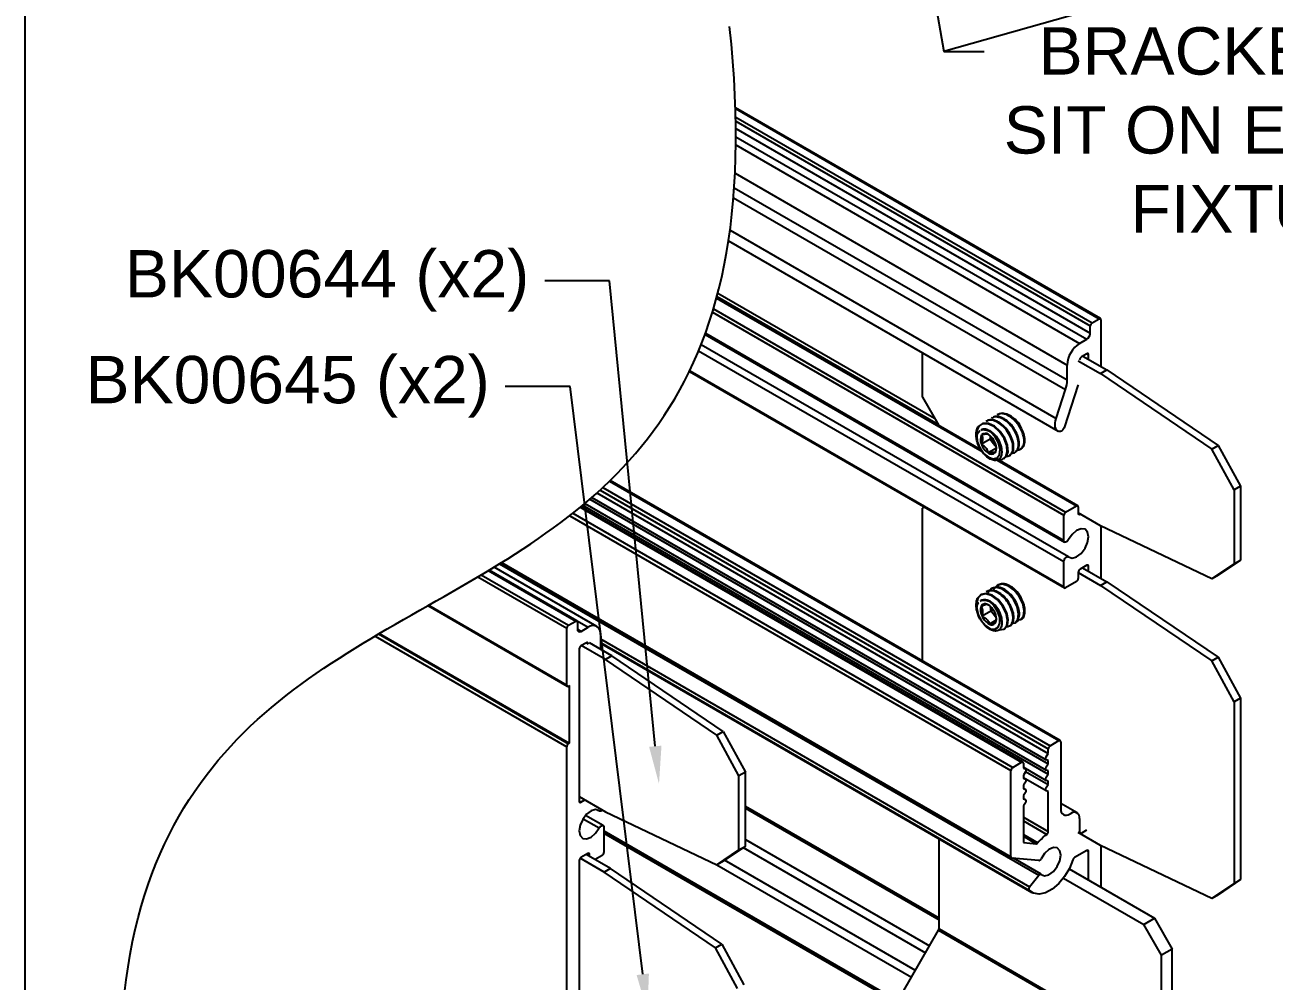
# Model space of a CAD drawing. Extents: x 0 to 10.6, y -9.5 to 0.1.
# Drawn here: x 0 to 4.96, y -7.401 to -3.607 of the extents above; entities that cross this region are included whole.
import ezdxf
from ezdxf import colors
from ezdxf.entities.mleader import LeaderData, LeaderLine
from ezdxf.math import Vec2, Vec3

# ---------------------------------------------------------------- set-up
doc = ezdxf.new("R2010")
doc.units = 0
doc.header["$LTSCALE"] = 0.5
doc.header["$MEASUREMENT"] = 0
for name, color, linetype in [('Brackets', 181, 'CONTINUOUS'), ('Dimension', 10, 'CONTINUOUS'), ('FAB DWG', 221, 'CONTINUOUS'), ('Hardware', 242, 'CONTINUOUS'), ('Housing', 150, 'CONTINUOUS')]:
    doc.layers.add(name, color=color, linetype=linetype)
doc.layers.add('Text-Unprinted', color=131, linetype='CONTINUOUS', plot=False)
doc.styles.get("Standard").update_dxf_attribs({"font": 'arial.ttf'})

msp = doc.modelspace()

# ---------------------------------------------------------------- linework, layer by layer
at = {"layer": 'Brackets', "linetype": 'Continuous', "lineweight": 25, "transparency": 16777216}
for p, q in [((3.56355, -5.08428), (3.56355, -4.90755)), ((4.18227, -4.93929), (4.27065, -4.99031)), ((4.2003, -4.92039), (4.29604, -4.97566)), ((4.27065, -4.99031), (4.29604, -4.97566)), ((4.27065, -4.99031), (4.71293, -5.29032)), ((4.29604, -4.97566), (4.73832, -5.27566)), ((3.56355, -5.08428), (3.62813, -5.19614)), ((4.71293, -5.29032), (4.73832, -5.27566)), ((4.80098, -5.45211), (4.71293, -5.29032)), ((4.73832, -5.27566), (4.82637, -5.43746)), ((4.82637, -5.43746), (4.80098, -5.45211)), ((4.80098, -5.45211), (4.80098, -5.74506)), ((4.82637, -5.43746), (4.82637, -5.7304)), ((3.57163, -5.52014), (3.56355, -5.5248)), ((3.56355, -6.13078), (3.56355, -5.5248)), ((4.27065, -5.59455), (4.18227, -5.54353)), ((4.71293, -5.80519), (4.27065, -5.59455)), ((4.71293, -5.80519), (4.80098, -5.74506)), ((4.82637, -5.7304), (4.73832, -5.79054)), ((4.80098, -5.74506), (4.82637, -5.7304)), ((4.18227, -5.77992), (4.27065, -5.83094)), ((4.19979, -5.76072), (4.29604, -5.81629)), ((4.73832, -5.79054), (4.71293, -5.80519)), ((4.27065, -5.83094), (4.29604, -5.81629)), ((4.27065, -5.83094), (4.71293, -6.13095)), ((4.29604, -5.81629), (4.73832, -6.11629)), ((2.30474, -6.12521), (2.209, -6.06995)), ((2.33012, -6.11056), (2.24173, -6.05953)), ((2.33012, -6.11056), (2.30474, -6.12521)), ((2.74701, -6.42522), (2.30474, -6.12521)), ((2.7724, -6.41056), (2.33012, -6.11056)), ((4.71293, -6.13095), (4.73832, -6.11629)), ((4.80098, -6.29274), (4.71293, -6.13095)), ((4.73832, -6.11629), (4.82637, -6.27809)), ((4.82637, -6.27809), (4.80098, -6.29274)), ((4.80098, -6.29274), (4.80098, -7.01356)), ((4.82637, -6.27809), (4.82637, -6.9989)), ((2.74701, -6.42522), (2.7724, -6.41056)), ((2.83507, -6.58701), (2.74701, -6.42522)), ((2.7724, -6.41056), (2.86045, -6.57236)), ((2.86045, -6.57236), (2.83507, -6.58701)), ((2.83507, -6.87996), (2.83507, -6.58701)), ((2.86045, -6.86531), (2.86045, -6.57236)), ((2.20077, -6.66943), (2.30474, -6.72945)), ((2.30474, -6.72945), (2.74701, -6.94009)), ((3.6294, -7.19426), (3.6294, -6.8365)), ((4.27065, -6.86305), (4.18227, -6.81202)), ((2.74701, -6.94009), (2.83507, -6.87996)), ((2.86045, -6.86531), (2.7724, -6.92544)), ((2.83507, -6.87996), (2.86045, -6.86531)), ((4.71293, -7.07369), (4.27065, -6.86305)), ((2.29919, -6.96904), (2.20405, -6.91411)), ((2.32458, -6.95439), (2.22833, -6.89882)), ((2.7724, -6.92544), (2.74701, -6.94009)), ((2.32458, -6.95439), (2.29919, -6.96904)), ((2.74147, -7.26905), (2.29919, -6.96904)), ((2.76686, -7.25439), (2.32458, -6.95439)), ((4.12399, -6.99237), (4.44257, -7.17629)), ((4.14635, -6.95646), (4.48486, -7.15188)), ((4.71293, -7.07369), (4.80098, -7.01356)), ((4.82637, -6.9989), (4.73832, -7.05903)), ((4.80098, -7.01356), (4.82637, -6.9989)), ((4.73832, -7.05903), (4.71293, -7.07369)), ((4.44257, -7.17629), (4.48486, -7.15188)), ((4.51328, -7.29876), (4.44257, -7.17629)), ((4.48486, -7.15188), (4.55557, -7.27435)), ((3.48441, -7.44809), (3.62774, -7.19984)), ((3.62774, -7.19984), (4.15807, -7.50599)), ((3.6294, -7.19426), (4.15973, -7.50041)), ((2.74147, -7.26905), (2.76686, -7.25439)), ((2.82952, -7.43084), (2.74147, -7.26905)), ((2.76686, -7.25439), (2.85491, -7.41619)), ((4.55557, -7.27435), (4.51328, -7.29876)), ((4.55557, -7.59845), (4.55557, -7.27435)), ((4.51328, -7.62286), (4.51328, -7.29876))]:
    msp.add_line(p, q, dxfattribs=at)
msp.add_arc((3.61786, -7.19387), 0.01154, 328.85627, 358.0435, dxfattribs=at)
at = {"layer": 'Dimension', "transparency": 16777216}
msp.add_open_spline([(0.41052, -8.27378), (0.21779, -6.69571), (1.59086, -5.91625), (2.96392, -5.13679), (2.79762, -3.61228)], degree=3, knots=[0, 0, 0, 0, 1, 1.986271, 1.986271, 1.986271, 1.986271], dxfattribs=at)
at = {"layer": 'Hardware', "linetype": 'Continuous', "lineweight": 25, "transparency": 16777216}
for p, q in [((3.86273, -5.15262), (3.85997, -5.15421)), ((3.81854, -5.17813), (3.81578, -5.17973)), ((3.84064, -5.16537), (3.83787, -5.16697)), ((3.83204, -5.25017), (3.79752, -5.2701)), ((3.83237, -5.2367), (3.83204, -5.25017)), ((3.83204, -5.25017), (3.84563, -5.26765)), ((3.85745, -5.28616), (3.82469, -5.30507)), ((3.84563, -5.26765), (3.85722, -5.28257)), ((3.93092, -5.30262), (3.93368, -5.30103)), ((3.95301, -5.28987), (3.95578, -5.28827)), ((3.88672, -5.32814), (3.88948, -5.32654)), ((3.90882, -5.31538), (3.91158, -5.31378)), ((3.8412, -5.84196), (3.83843, -5.84356)), ((3.86329, -5.82921), (3.86053, -5.8308)), ((3.8191, -5.85472), (3.81634, -5.85632)), ((3.83481, -5.93359), (3.80028, -5.95352)), ((3.82757, -5.91001), (3.82137, -5.90674)), ((3.83268, -5.91388), (3.83271, -5.91412)), ((3.83271, -5.91412), (3.83481, -5.93359)), ((3.83481, -5.93359), (3.84954, -5.94913)), ((3.84954, -5.94913), (3.8569, -5.95688)), ((3.85593, -5.96949), (3.82976, -5.9846)), ((3.85504, -5.97675), (3.85713, -5.95958)), ((3.90938, -5.99197), (3.91214, -5.99037)), ((3.93147, -5.97921), (3.93424, -5.97762)), ((3.95357, -5.96646), (3.95633, -5.96486)), ((3.88728, -6.00473), (3.89004, -6.00313))]:
    msp.add_line(p, q, dxfattribs=at)
at = {"layer": 'Hardware', "linetype": 'Continuous', "lineweight": 25, "transparency": 16777216, "flags": 128}
for points in [[(3.8887, -5.32525), (3.89706, -5.31958), (3.90354, -5.30041), (3.9013, -5.2746), (3.89078, -5.24681), (3.87249, -5.21967), (3.8499, -5.19915), (3.82591, -5.18789), (3.80397, -5.18772), (3.78721, -5.19881), (3.77797, -5.21957), (3.77745, -5.24697), (3.77802, -5.25068), (3.77802, -5.25068)], [(3.86423, -5.32919), (3.8803, -5.33066), (3.8943, -5.32117), (3.90073, -5.30249), (3.89853, -5.2762), (3.88771, -5.2478), (3.86973, -5.22126), (3.84714, -5.20074), (3.82315, -5.18948), (3.80121, -5.18932), (3.78445, -5.2004), (3.78284, -5.20253), (3.78284, -5.20253)], [(3.77941, -5.23676), (3.7815, -5.26005), (3.79117, -5.28484), (3.80676, -5.30687), (3.82558, -5.32233), (3.8444, -5.32858), (3.85998, -5.32454), (3.86964, -5.3109), (3.87172, -5.29001), (3.86585, -5.26546), (3.85306, -5.24148), (3.83553, -5.2222)], [(3.91616, -5.98173), (3.93151, -5.97919), (3.94268, -5.9655), (3.94572, -5.94374), (3.93988, -5.91582), (3.92591, -5.88765), (3.90571, -5.86308), (3.88214, -5.846), (3.85857, -5.83911), (3.83839, -5.84358), (3.82446, -5.85887), (3.82446, -5.85887)], [(3.93825, -5.96898), (3.95361, -5.96643), (3.96478, -5.95274), (3.96782, -5.93099), (3.96198, -5.90307), (3.94801, -5.87489), (3.92781, -5.85033), (3.90423, -5.83324), (3.88067, -5.82635), (3.86049, -5.83083), (3.84655, -5.84611), (3.84655, -5.84611)], [(3.89004, -6.00312), (3.89008, -6.00311), (3.90125, -5.98942), (3.90426, -5.96712), (3.89845, -5.93974), (3.88485, -5.91214), (3.86428, -5.887), (3.8407, -5.86991), (3.81714, -5.86302), (3.79696, -5.8675), (3.78302, -5.88279), (3.77725, -5.90668), (3.7803, -5.93565), (3.7813, -5.93944), (3.7813, -5.93944)], [(3.86784, -6.00675), (3.8699, -6.00759), (3.88732, -6.0047), (3.89849, -5.99101), (3.90153, -5.96926), (3.89569, -5.94134), (3.88172, -5.91316), (3.86152, -5.8886), (3.83794, -5.87151), (3.81438, -5.86462), (3.7942, -5.8691), (3.78026, -5.88438), (3.77907, -5.88697), (3.77907, -5.88697)], [(3.77926, -5.92211), (3.78436, -5.94647), (3.79654, -5.9707), (3.81372, -5.99062), (3.83294, -6.00281), (3.85088, -6.00517), (3.86448, -5.99729), (3.87137, -5.98053), (3.87039, -5.95778), (3.8617, -5.93294), (3.84678, -5.91029), (3.82822, -5.89373)]]:
    msp.add_lwpolyline(points, dxfattribs=at)
at = {"layer": 'Hardware', "linetype": 'Continuous', "lineweight": 25, "transparency": 16777216}
for centre, radius, start, end in [((3.86844, -5.24235), 0.09497, 21.74719, 64.54951), ((3.83981, -5.23255), 0.0644, 152.20822, 196.35358), ((3.83314, -5.25279), 0.03961, 151.33017, 205.91061), ((3.81312, -5.24791), 0.02041, 49.27382, 136.20419), ((3.78746, -5.29078), 0.07016, 19.45155, 56.24713), ((3.89469, -5.22888), 0.06253, 187.43008, 218.31799), ((3.86367, -5.24674), 0.07016, 199.45155, 236.24713), ((3.83801, -5.2896), 0.02041, 229.27382, 316.20419), ((3.88868, -5.23489), 0.0541, 217.27606, 233.70619), ((3.81798, -5.28472), 0.03961, 331.33017, 25.91061), ((3.8659, -5.92097), 0.09796, 22.19558, 60.70784), ((3.85725, -5.90993), 0.08148, 163.63654, 201.23626), ((3.84284, -5.92925), 0.049, 162.59307, 209.69741), ((3.8123, -5.92216), 0.01789, 59.53264, 154.96131), ((3.79266, -5.96349), 0.0636, 23.80533, 63.16181), ((3.89522, -5.90561), 0.06309, 187.75275, 223.61391), ((3.88601, -5.91496), 0.04997, 223.13219, 234.02237), ((3.80829, -5.96209), 0.049, 342.59307, 29.69741), ((3.85847, -5.92785), 0.0636, 203.80533, 243.16181), ((3.83883, -5.96918), 0.01789, 239.53264, 334.96131)]:
    msp.add_arc(centre, radius, start, end, dxfattribs=at)
for points, knots in [([(3.93701, -5.29151), (3.94031, -5.29208), (3.95024, -5.29379), (3.96166, -5.28426), (3.96857, -5.26516), (3.96636, -5.23855), (3.95522, -5.20922), (3.93683, -5.18199), (3.9136, -5.16078), (3.88934, -5.14973), (3.8704, -5.148), (3.86291, -5.15383), (3.86076, -5.15551)], [0, 0, 0, 0, 0.056165, 0.1684951, 0.2784727, 0.3931533, 0.5054833, 0.6178134, 0.7301434, 0.8424735, 0.9548035, 1, 1, 1, 1]), ([(3.95499, -5.28698), (3.95801, -5.28542), (3.96608, -5.28124), (3.97114, -5.26298), (3.96912, -5.23704), (3.95808, -5.20782), (3.93976, -5.18055), (3.91636, -5.15918), (3.8921, -5.14814), (3.87316, -5.1464), (3.86567, -5.15224), (3.86352, -5.15391)], [0, 0, 0, 0, 0.0747059, 0.1997062, 0.3247064, 0.4470889, 0.5747048, 0.6997051, 0.8247054, 0.9497056, 1, 1, 1, 1]), ([(3.78284, -5.20253), (3.78198, -5.20619), (3.78029, -5.21333), (3.77917, -5.22494), (3.77933, -5.23279), (3.77941, -5.23676)], [0, 0, 0, 0, 0.3409635, 0.6659973, 1, 1, 1, 1]), ([(3.89281, -5.31702), (3.89612, -5.31759), (3.90604, -5.3193), (3.91746, -5.30977), (3.92438, -5.29067), (3.92217, -5.26406), (3.91102, -5.23473), (3.89264, -5.20751), (3.8694, -5.18629), (3.84514, -5.17524), (3.82621, -5.17351), (3.81871, -5.17935), (3.81656, -5.18102)], [0, 0, 0, 0, 0.056165, 0.1684951, 0.2784727, 0.3931533, 0.5054833, 0.6178134, 0.7301434, 0.8424735, 0.9548035, 1, 1, 1, 1]), ([(3.91079, -5.31249), (3.91381, -5.31093), (3.92189, -5.30676), (3.92695, -5.28849), (3.92492, -5.26255), (3.91389, -5.23333), (3.89556, -5.20606), (3.87217, -5.18469), (3.8479, -5.17365), (3.82897, -5.17192), (3.82148, -5.17775), (3.81933, -5.17943)], [0, 0, 0, 0, 0.0747059, 0.19970617, 0.32470644, 0.44708891, 0.57470483, 0.6997051, 0.82470537, 0.94970564, 1, 1, 1, 1]), ([(3.91491, -5.30427), (3.91822, -5.30484), (3.92814, -5.30655), (3.93956, -5.29701), (3.94648, -5.27791), (3.94427, -5.2513), (3.93312, -5.22197), (3.91473, -5.19475), (3.8915, -5.17353), (3.86724, -5.16249), (3.8483, -5.16076), (3.84081, -5.16659), (3.83866, -5.16826)], [0, 0, 0, 0, 0.05616503, 0.16849509, 0.27847268, 0.39315326, 0.50548332, 0.61781337, 0.73014343, 0.84247349, 0.95480355, 1, 1, 1, 1]), ([(3.93289, -5.29973), (3.93591, -5.29817), (3.94398, -5.294), (3.94905, -5.27573), (3.94702, -5.2498), (3.93599, -5.22057), (3.91766, -5.19331), (3.89426, -5.17194), (3.87, -5.16089), (3.85107, -5.15916), (3.84357, -5.165), (3.84142, -5.16667)], [0, 0, 0, 0, 0.0747059, 0.19970617, 0.32470644, 0.44708891, 0.57470483, 0.6997051, 0.82470537, 0.94970564, 1, 1, 1, 1]), ([(3.83553, -5.2222), (3.84079, -5.22651), (3.85131, -5.23513), (3.86458, -5.2537), (3.87428, -5.2741), (3.87898, -5.2948), (3.87838, -5.31315), (3.87206, -5.32703), (3.86088, -5.33479), (3.84586, -5.33522), (3.82852, -5.32794), (3.81094, -5.31356), (3.7951, -5.29326), (3.78367, -5.27126), (3.77972, -5.25686), (3.77802, -5.25068)], [0, 0, 0, 0, 0.0707886, 0.1414941, 0.215566, 0.2896263, 0.3656763, 0.4430737, 0.5211597, 0.6018752, 0.6825285, 0.7660633, 0.8500668, 0.9356175, 1, 1, 1, 1]), ([(3.77941, -5.23676), (3.78087, -5.23239), (3.78299, -5.22605), (3.78711, -5.22213), (3.78839, -5.22092)], [0, 0, 0, 0, 0.6901576, 1, 1, 1, 1]), ([(3.78839, -5.22092), (3.78934, -5.21961), (3.79067, -5.21778), (3.79266, -5.21702), (3.79323, -5.21681)], [0, 0, 0, 0, 0.7158654, 1, 1, 1, 1]), ([(3.87806, -5.29412), (3.87821, -5.29296), (3.87884, -5.28796), (3.87631, -5.27477), (3.86878, -5.25541), (3.85452, -5.23507), (3.83672, -5.21931), (3.81812, -5.21119), (3.80359, -5.21005), (3.7978, -5.21453), (3.79613, -5.21582)], [0, 0, 0, 0, 0.03344986, 0.14419754, 0.30260854, 0.46101955, 0.61943056, 0.77784156, 0.93625257, 1, 1, 1, 1]), ([(3.79691, -5.21517), (3.79872, -5.21415), (3.80386, -5.21124), (3.81088, -5.21286), (3.81543, -5.2139)], [0, 0, 0, 0, 0.3506644, 1, 1, 1, 1]), ([(3.79839, -5.23379), (3.80016, -5.23789), (3.80318, -5.24492), (3.80143, -5.25868), (3.79872, -5.26659), (3.79752, -5.2701)], [0, 0, 0, 0, 0.4391049, 0.7513577, 1, 1, 1, 1]), ([(3.82644, -5.23245), (3.82432, -5.23155), (3.82068, -5.23001), (3.80926, -5.23131), (3.80173, -5.23303), (3.79839, -5.23379)], [0, 0, 0, 0, 0.4391049, 0.7513577, 1, 1, 1, 1]), ([(3.81543, -5.2139), (3.8204, -5.21512), (3.82702, -5.21675), (3.83384, -5.22111), (3.83553, -5.2222)], [0, 0, 0, 0, 0.75114451, 1, 1, 1, 1]), ([(3.79752, -5.2701), (3.79958, -5.27139), (3.80611, -5.27547), (3.81583, -5.2843), (3.82202, -5.29565), (3.82399, -5.30259), (3.82469, -5.30507)], [0, 0, 0, 0, 0.1560255, 0.4937074, 0.8190578, 1, 1, 1, 1]), ([(3.82469, -5.30507), (3.8306, -5.30379), (3.8407, -5.30159), (3.84925, -5.30194), (3.85167, -5.30318), (3.85274, -5.30373)], [0, 0, 0, 0, 0.4391049, 0.7513577, 1, 1, 1, 1]), ([(3.85274, -5.30373), (3.85508, -5.29724), (3.85786, -5.28953), (3.8572, -5.28345), (3.85709, -5.28248)], [0, 0, 0, 0, 0.8405344, 1, 1, 1, 1]), ([(3.89406, -5.99449), (3.89952, -5.9943), (3.91116, -5.99389), (3.92184, -5.97964), (3.92514, -5.95708), (3.91927, -5.9289), (3.90489, -5.8998), (3.88417, -5.87452), (3.86011, -5.85714), (3.83563, -5.84943), (3.82276, -5.85403), (3.81634, -5.85633)], [0, 0, 0, 0, 0.0992824, 0.2119071, 0.3221733, 0.4371547, 0.5497795, 0.6624043, 0.775029, 0.8876538, 1, 1, 1, 1]), ([(3.91213, -5.99036), (3.91215, -5.99036), (3.91797, -5.9894), (3.92432, -5.97726), (3.92798, -5.95547), (3.92195, -5.92725), (3.9078, -5.89843), (3.88709, -5.87304), (3.86288, -5.85555), (3.83839, -5.84783), (3.82553, -5.85244), (3.8191, -5.85473)], [0, 0, 0, 0, 0.00030919, 0.12530946, 0.25030973, 0.37531, 0.49769247, 0.62530838, 0.75030865, 0.87530892, 1, 1, 1, 1]), ([(3.93423, -5.9776), (3.93425, -5.9776), (3.94007, -5.97664), (3.94642, -5.96451), (3.95008, -5.94271), (3.94404, -5.9145), (3.9299, -5.88568), (3.90919, -5.86029), (3.88497, -5.84279), (3.86049, -5.83507), (3.84762, -5.83968), (3.8412, -5.84198)], [0, 0, 0, 0, 0.0003092, 0.1253095, 0.2503097, 0.37531, 0.4976925, 0.6253084, 0.7503087, 0.8753089, 1, 1, 1, 1]), ([(3.95633, -5.96485), (3.95634, -5.96484), (3.96217, -5.96389), (3.96852, -5.95175), (3.97218, -5.92996), (3.96614, -5.90174), (3.95199, -5.87292), (3.93129, -5.84753), (3.90707, -5.83004), (3.88258, -5.82232), (3.86972, -5.82692), (3.8633, -5.82922)], [0, 0, 0, 0, 0.0003092, 0.1253095, 0.2503097, 0.37531, 0.4976925, 0.6253084, 0.7503087, 0.8753089, 1, 1, 1, 1]), ([(3.77907, -5.88697), (3.77864, -5.89085), (3.7778, -5.89841), (3.77791, -5.91033), (3.77881, -5.91814), (3.77926, -5.92211)], [0, 0, 0, 0, 0.3409635, 0.6659973, 1, 1, 1, 1]), ([(3.82822, -5.89373), (3.83363, -5.89718), (3.84444, -5.90408), (3.85914, -5.92102), (3.87087, -5.94073), (3.87808, -5.9619), (3.88017, -5.98179), (3.87644, -5.9982), (3.86746, -6.00921), (3.85399, -6.01328), (3.83735, -6.00964), (3.81953, -5.99852), (3.80246, -5.98065), (3.78916, -5.95995), (3.78366, -5.94561), (3.7813, -5.93944)], [0, 0, 0, 0, 0.0707886, 0.1414941, 0.215566, 0.2896263, 0.3656763, 0.4430737, 0.5211597, 0.6018752, 0.6825285, 0.7660633, 0.8500668, 0.9356175, 1, 1, 1, 1]), ([(3.78524, -5.90315), (3.78589, -5.9015), (3.78663, -5.89963), (3.78797, -5.89857), (3.78812, -5.89845)], [0, 0, 0, 0, 0.8874844, 1, 1, 1, 1]), ([(3.79347, -5.89401), (3.79458, -5.89293), (3.7985, -5.88915), (3.80452, -5.88934), (3.80883, -5.88948)], [0, 0, 0, 0, 0.2831317, 1, 1, 1, 1]), ([(3.87851, -5.97436), (3.87865, -5.97377), (3.87962, -5.96957), (3.87852, -5.95951), (3.87415, -5.94283), (3.86408, -5.92334), (3.84817, -5.90455), (3.82972, -5.89166), (3.81096, -5.88605), (3.80106, -5.88965), (3.79611, -5.89144)], [0, 0, 0, 0, 0.0177257, 0.1266858, 0.2338683, 0.3871797, 0.5404911, 0.6938025, 0.8471139, 1, 1, 1, 1]), ([(3.80883, -5.88948), (3.81351, -5.88964), (3.81975, -5.88986), (3.82653, -5.89296), (3.82822, -5.89373)], [0, 0, 0, 0, 0.7511445, 1, 1, 1, 1]), ([(3.77926, -5.92211), (3.77999, -5.9171), (3.78104, -5.90986), (3.78425, -5.90474), (3.78524, -5.90315)], [0, 0, 0, 0, 0.6901576, 1, 1, 1, 1]), ([(3.82137, -5.90674), (3.81964, -5.90677), (3.81669, -5.90683), (3.80625, -5.91045), (3.79921, -5.91332), (3.79609, -5.91459)], [0, 0, 0, 0, 0.4391049, 0.7513577, 1, 1, 1, 1]), ([(3.79609, -5.91459), (3.79858, -5.91907), (3.80284, -5.92674), (3.8029, -5.94143), (3.80108, -5.94981), (3.80028, -5.95352)], [0, 0, 0, 0, 0.4391049, 0.7513577, 1, 1, 1, 1]), ([(3.80028, -5.95352), (3.80246, -5.95462), (3.80935, -5.9581), (3.81972, -5.96581), (3.82659, -5.97603), (3.82892, -5.98234), (3.82976, -5.9846)], [0, 0, 0, 0, 0.1560255, 0.4937074, 0.8190578, 1, 1, 1, 1]), ([(3.82976, -5.9846), (3.83527, -5.98239), (3.8447, -5.97859), (3.85226, -5.97663), (3.85419, -5.97671), (3.85504, -5.97675)], [0, 0, 0, 0, 0.4391049, 0.7513577, 1, 1, 1, 1])]:
    msp.add_open_spline(points, degree=3, knots=knots, dxfattribs=at)
at = {"layer": 'Housing', "linetype": 'Continuous', "lineweight": 25, "transparency": 16777216}
for p, q in [((4.27059, -4.77198), (2.82104, -3.93517)), ((2.82115, -3.93861), (4.26559, -4.77247)), ((2.82205, -3.97179), (4.2373, -4.7888)), ((2.82238, -3.98831), (4.23023, -4.80105)), ((2.82278, -4.01712), (4.23023, -4.82963)), ((2.82294, -4.04987), (4.21609, -4.85412)), ((2.82278, -4.08244), (4.18781, -4.87045)), ((2.81965, -4.19493), (4.13831, -4.95618)), ((2.81639, -4.25251), (4.13831, -5.01564)), ((2.81338, -4.29294), (4.13168, -5.05397)), ((2.79362, -4.46308), (4.10269, -5.21879)), ((2.79965, -4.42094), (4.09425, -5.16829)), ((2.74607, -4.69032), (3.80076, -5.29918)), ((3.79592, -5.29301), (2.74686, -4.6874)), ((2.74762, -4.68458), (3.62531, -5.19126)), ((2.75136, -4.67041), (3.61117, -5.16677)), ((2.72979, -4.74676), (4.12525, -5.55234)), ((2.73399, -4.73285), (4.13232, -5.54009)), ((4.23023, -4.82963), (4.23023, -4.80105)), ((4.2373, -4.7888), (4.26559, -4.77247)), ((4.27266, -4.77655), (4.27266, -4.96216)), ((2.70033, -4.83455), (4.12835, -5.65894)), ((2.70185, -4.83036), (4.12525, -5.65207)), ((4.18781, -4.87045), (4.21609, -4.85412)), ((2.67501, -4.89941), (4.12525, -5.73662)), ((4.14335, -5.7175), (2.68473, -4.87546)), ((4.13831, -5.01564), (4.13831, -4.95618)), ((4.18781, -4.93577), (4.18781, -4.93609)), ((4.21624, -4.91119), (4.19488, -4.92352)), ((4.21624, -4.91119), (4.22331, -4.91527)), ((4.22331, -4.93367), (4.22331, -4.91527)), ((2.63825, -4.98131), (4.12732, -5.84093)), ((2.63953, -4.97866), (4.12525, -5.83635)), ((4.09425, -5.16829), (4.13168, -5.05397)), ((4.18118, -5.03807), (4.12753, -5.20192)), ((4.18227, -5.03462), (4.18118, -5.03807)), ((3.86024, -5.33352), (4.1752, -5.51534)), ((4.18019, -5.51484), (3.86299, -5.33172)), ((2.28352, -5.45236), (4.06336, -6.47984)), ((2.2944, -5.44232), (4.07043, -6.46759)), ((2.32113, -5.41692), (4.10578, -6.44718)), ((4.11078, -6.44669), (2.32331, -5.4148)), ((2.24288, -5.48851), (4.06336, -6.53945)), ((2.25088, -5.48156), (4.05503, -6.52308)), ((2.27087, -5.46384), (4.06336, -6.49862)), ((2.16292, -5.55418), (3.91486, -6.56556)), ((2.17488, -5.54476), (3.92193, -6.55331)), ((2.20437, -5.52097), (3.95729, -6.5329)), ((3.96229, -6.53241), (2.20679, -5.51898)), ((2.21424, -5.5128), (4.06336, -6.58027)), ((2.22242, -5.50596), (4.05503, -6.56391)), ((4.12525, -5.65207), (4.12525, -5.55234)), ((4.13232, -5.54009), (4.1752, -5.51534)), ((4.18227, -5.51942), (4.18227, -5.54384)), ((4.18227, -5.54384), (4.18934, -5.54793)), ((4.18934, -5.54793), (4.18961, -5.54777)), ((4.27266, -5.59551), (4.27266, -5.80279)), ((1.88479, -5.74493), (4.02601, -6.98103)), ((1.88891, -5.74239), (3.91693, -6.91315)), ((1.89174, -5.74064), (3.91486, -6.90857)), ((4.12525, -5.83635), (4.12525, -5.73662)), ((4.21624, -5.75123), (4.18934, -5.76676)), ((4.21624, -5.75123), (4.22331, -5.75531)), ((1.79799, -5.79719), (2.15134, -6.00117)), ((1.81196, -5.78892), (2.15841, -5.98892)), ((1.83976, -5.77231), (2.18669, -5.97259)), ((2.19169, -5.9721), (1.84263, -5.77059)), ((1.84322, -5.77023), (2.23619, -5.99709)), ((2.27119, -5.99363), (1.86323, -5.75812)), ((4.18227, -5.77901), (4.18227, -5.80343)), ((4.22331, -5.7743), (4.22331, -5.75531)), ((4.1752, -5.81568), (4.13232, -5.84043)), ((1.5995, -5.91135), (2.15341, -6.23111)), ((1.60245, -5.90967), (2.15134, -6.22653)), ((2.15134, -6.22653), (2.15134, -6.00117)), ((2.15841, -5.98892), (2.18669, -5.97259)), ((2.19377, -5.97667), (2.19377, -6.00525)), ((2.20791, -6.01342), (2.23619, -5.99709)), ((1.39006, -6.03202), (2.15134, -6.47149)), ((1.40403, -6.02376), (2.15841, -6.45925)), ((1.40753, -6.02169), (2.16195, -6.45721)), ((2.19377, -6.00526), (2.20791, -6.01342)), ((2.28569, -6.02568), (2.28569, -6.08491)), ((2.28569, -6.04364), (3.98907, -7.02698)), ((2.20077, -6.08287), (2.20077, -6.68774)), ((2.22912, -6.05833), (2.20784, -6.07062)), ((2.22912, -6.05833), (2.23619, -6.06242)), ((2.23619, -6.06273), (2.23619, -6.06242)), ((2.28569, -6.05798), (3.98677, -7.03999)), ((2.28569, -6.06079), (3.99862, -7.04965)), ((2.16195, -6.22857), (2.15841, -6.23062)), ((2.16195, -6.45721), (2.16195, -6.22857)), ((4.07043, -6.46759), (4.10578, -6.44718)), ((2.15134, -8.4757), (2.15134, -6.47149)), ((2.15841, -6.45925), (2.16195, -6.45721)), ((4.06336, -6.49862), (4.06336, -6.47984)), ((4.11285, -6.45126), (4.11285, -6.71827)), ((3.92193, -6.55331), (3.95729, -6.5329)), ((3.96436, -6.53699), (3.96436, -6.55577)), ((4.05549, -6.51079), (4.06336, -6.49862)), ((4.06336, -6.52638), (4.05549, -6.5233)), ((4.05549, -6.55162), (4.06336, -6.53945)), ((4.06336, -6.53945), (4.06336, -6.52638)), ((3.91486, -6.90857), (3.91486, -6.56556)), ((3.96436, -6.55239), (4.05503, -6.60473)), ((3.97269, -6.55907), (3.96436, -6.55426)), ((3.96436, -6.55431), (3.97223, -6.55885)), ((3.96436, -6.55577), (3.97223, -6.55885)), ((3.97223, -6.57136), (3.96436, -6.58353)), ((3.96436, -6.58353), (3.96436, -6.5966)), ((3.96436, -6.59322), (4.05503, -6.64556)), ((3.97269, -6.5999), (3.96436, -6.59509)), ((3.96436, -6.59513), (3.97223, -6.59968)), ((3.97343, -6.56919), (4.06336, -6.6211)), ((4.06336, -6.56721), (4.05549, -6.56413)), ((4.05549, -6.59244), (4.06336, -6.58027)), ((4.06336, -6.58027), (4.06336, -6.56721)), ((3.96436, -6.5966), (3.97223, -6.59968)), ((3.97223, -6.61219), (3.96436, -6.62436)), ((3.96436, -6.62436), (3.96436, -6.63742)), ((3.97269, -6.64072), (3.96436, -6.63592)), ((3.96436, -6.63596), (3.97223, -6.6405)), ((3.96436, -6.63742), (3.97223, -6.6405)), ((4.06336, -6.60804), (4.05549, -6.60495)), ((4.05549, -6.63327), (4.06336, -6.6211)), ((4.06336, -6.64886), (4.05549, -6.64578)), ((4.06336, -6.6211), (4.06336, -6.60804)), ((2.20077, -6.68774), (2.20784, -6.69182)), ((2.20784, -6.69182), (2.22369, -6.68267)), ((3.97223, -6.65302), (3.96436, -6.66518)), ((3.96436, -6.66518), (3.96436, -6.67825)), ((3.97269, -6.68155), (3.96436, -6.67674)), ((3.96436, -6.67679), (3.97223, -6.68133)), ((3.96436, -6.67825), (3.97223, -6.68133)), ((3.97223, -6.69384), (3.96436, -6.70601)), ((4.06336, -6.80779), (4.06336, -6.64886)), ((2.29564, -6.78416), (2.22594, -6.74392)), ((2.27533, -6.72253), (2.28065, -6.7256)), ((2.2756, -6.72264), (2.28013, -6.72526)), ((2.86045, -6.70686), (3.6294, -7.15076)), ((2.86045, -6.71502), (3.6294, -7.15893)), ((3.96436, -6.70601), (3.96436, -6.85171)), ((4.17745, -6.73377), (4.11285, -6.69648)), ((4.14821, -6.73869), (4.15245, -6.73624)), ((2.21629, -6.75689), (2.28013, -6.79375)), ((2.29875, -6.79103), (2.29875, -6.89076)), ((3.96436, -6.75064), (4.06336, -6.80779)), ((3.96436, -6.76591), (4.05715, -6.81948)), ((4.18781, -6.75666), (4.18781, -6.80973)), ((2.29875, -6.80562), (3.44969, -7.47005)), ((2.29875, -6.81379), (3.44262, -7.47413)), ((2.86045, -6.83962), (3.59192, -7.26189)), ((3.96436, -6.81904), (4.0222, -6.85243)), ((3.96436, -6.82684), (4.01533, -6.85627)), ((4.19488, -6.81382), (4.21624, -6.80148)), ((2.85243, -6.87079), (3.57641, -7.28874)), ((3.96436, -6.85171), (4.01533, -6.85627)), ((4.2161, -6.88322), (4.16773, -6.91114)), ((4.2161, -6.88322), (4.22317, -6.8873)), ((4.22317, -7.00081), (4.22317, -6.8873)), ((4.27266, -6.864), (4.27266, -7.02938)), ((2.20077, -6.9229), (2.20077, -7.95683)), ((2.23466, -6.89517), (2.20784, -6.91066)), ((2.23466, -6.89517), (2.24173, -6.89925)), ((2.24173, -6.90656), (2.24173, -6.89925)), ((2.29168, -6.90301), (2.26363, -6.9192)), ((2.74725, -6.93996), (3.52017, -7.38616)), ((3.53567, -7.35931), (2.77776, -6.92178)), ((4.02601, -6.92322), (3.9184, -6.9136)), ((4.03455, -6.9774), (3.92506, -6.9142)), ((3.98907, -7.02698), (4.02601, -6.98103))]:
    msp.add_line(p, q, dxfattribs=at)
at = {"layer": 'Housing', "linetype": 'Continuous', "lineweight": 25, "transparency": 16777216, "flags": 128}
for points in [[(4.10572, -5.22021), (4.10071, -5.21748), (4.09657, -5.21338), (4.09341, -5.20801), (4.09131, -5.20152), (4.09034, -5.1941), (4.09051, -5.18594), (4.09182, -5.17726), (4.09425, -5.16829)], [(4.12753, -5.20192), (4.12584, -5.20606), (4.12359, -5.21001), (4.12087, -5.21356), (4.11783, -5.21654), (4.11463, -5.21879), (4.11144, -5.22019), (4.10842, -5.22067), (4.10572, -5.22021)], [(4.14386, -5.64935), (4.14142, -5.65315), (4.13847, -5.6563), (4.13528, -5.65851), (4.13214, -5.65956), (4.12934, -5.65937), (4.12714, -5.65796), (4.12573, -5.65545), (4.12525, -5.65207)], [(4.14386, -5.71784), (4.1583, -5.72228), (4.17591, -5.71729), (4.19388, -5.70368), (4.20928, -5.68364), (4.21965, -5.66041), (4.2233, -5.63774), (4.21965, -5.61928), (4.20928, -5.60801), (4.19388, -5.60577), (4.17591, -5.61289), (4.1583, -5.62825), (4.14386, -5.64935)], [(4.12525, -5.73662), (4.12573, -5.73268), (4.12714, -5.72854), (4.12934, -5.72458), (4.13214, -5.72116), (4.13528, -5.71859), (4.13847, -5.71711), (4.14142, -5.71685), (4.14386, -5.71784)], [(4.05549, -6.5233), (4.05442, -6.52263), (4.05362, -6.52157), (4.05313, -6.52017), (4.05296, -6.5185), (4.05313, -6.51664), (4.05362, -6.51467), (4.05442, -6.51269), (4.05549, -6.51079)], [(3.97223, -6.55885), (3.9733, -6.55952), (3.97409, -6.56058), (3.97459, -6.56198), (3.97476, -6.56365), (3.97459, -6.56551), (3.97409, -6.56748), (3.9733, -6.56946), (3.97223, -6.57136)], [(4.05549, -6.56413), (4.05442, -6.56346), (4.05362, -6.5624), (4.05313, -6.561), (4.05296, -6.55933), (4.05313, -6.55747), (4.05362, -6.5555), (4.05442, -6.55352), (4.05549, -6.55162)], [(4.05549, -6.60495), (4.05442, -6.60428), (4.05362, -6.60322), (4.05313, -6.60183), (4.05296, -6.60016), (4.05313, -6.59829), (4.05362, -6.59632), (4.05442, -6.59434), (4.05549, -6.59244)], [(3.97223, -6.59968), (3.9733, -6.60035), (3.97409, -6.60141), (3.97459, -6.6028), (3.97476, -6.60447), (3.97459, -6.60634), (3.97409, -6.60831), (3.9733, -6.61029), (3.97223, -6.61219)], [(3.97223, -6.6405), (3.9733, -6.64117), (3.97409, -6.64223), (3.97459, -6.64363), (3.97476, -6.6453), (3.97459, -6.64717), (3.97409, -6.64914), (3.9733, -6.65112), (3.97223, -6.65302)], [(4.05549, -6.64578), (4.05442, -6.64511), (4.05362, -6.64405), (4.05313, -6.64265), (4.05296, -6.64098), (4.05313, -6.63912), (4.05362, -6.63715), (4.05442, -6.63517), (4.05549, -6.63327)], [(3.97223, -6.68133), (3.9733, -6.682), (3.97409, -6.68306), (3.97459, -6.68446), (3.97476, -6.68613), (3.97459, -6.68799), (3.97409, -6.68996), (3.9733, -6.69194), (3.97223, -6.69384)], [(2.28013, -6.72526), (2.2657, -6.72082), (2.24809, -6.7258), (2.23012, -6.73942), (2.21471, -6.75946), (2.20435, -6.78269), (2.2007, -6.80536), (2.20435, -6.82382), (2.21471, -6.83508), (2.23012, -6.83733), (2.24809, -6.8302), (2.2657, -6.81485), (2.28013, -6.79375)], [(2.28013, -6.79375), (2.28258, -6.78994), (2.28553, -6.78679), (2.28872, -6.78459), (2.29186, -6.78354), (2.29465, -6.78372), (2.29686, -6.78514), (2.29827, -6.78765), (2.29875, -6.79103)], [(4.03512, -6.97782), (4.04875, -6.98322), (4.06585, -6.97918), (4.08354, -6.96639), (4.09885, -6.947), (4.1092, -6.92426), (4.11285, -6.902), (4.1092, -6.88395), (4.09885, -6.87316), (4.08354, -6.87144), (4.06585, -6.87908), (4.04875, -6.89479), (4.03512, -6.91593)], [(4.16124, -6.91982), (4.14754, -6.95408), (4.12831, -6.98644), (4.1049, -7.01459), (4.07898, -7.03655), (4.05238, -7.05077), (4.02698, -7.05623), (4.00458, -7.05255), (3.98677, -7.03999)], [(4.02601, -6.98103), (4.02716, -6.97976), (4.02838, -6.97868), (4.02964, -6.97785), (4.03089, -6.97727), (4.03211, -6.97697), (4.03324, -6.97697), (4.03425, -6.97725), (4.03512, -6.97782)]]:
    msp.add_lwpolyline(points, dxfattribs=at)
at = {"layer": 'Housing', "linetype": 'Continuous', "lineweight": 25, "transparency": 16777216}
for centre, radius, start, end in [((4.24558, -4.80175), 0.01537, 122.60548, 177.39452), ((4.26835, -4.77586), 0.00437, 350.78596, 129.20329), ((4.19953, -4.82823), 0.03074, 302.60548, 357.39452), ((4.24577, -4.96107), 0.10758, 122.60548, 177.39452), ((4.20316, -4.93647), 0.01537, 122.60548, 177.39452), ((4.219, -4.91458), 0.00437, 350.78596, 129.20329), ((4.01364, -5.01384), 0.12468, 341.21936, 359.1697), ((4.1406, -5.55304), 0.01537, 122.60548, 177.39452), ((4.17796, -5.51872), 0.00437, 350.78596, 129.20329), ((4.18658, -5.54454), 0.00437, 170.78596, 309.20329), ((4.219, -5.75461), 0.00437, 350.78596, 129.20329), ((4.19762, -5.77971), 0.01537, 122.60548, 177.39452), ((4.12956, -5.83705), 0.00437, 170.78596, 309.20329), ((4.16691, -5.80273), 0.01537, 302.60548, 357.39452), ((2.16669, -6.00187), 0.01537, 122.60548, 177.39452), ((2.18945, -5.97598), 0.00437, 350.78596, 129.20329), ((2.25551, -6.02078), 0.03057, 350.78596, 129.20329), ((2.20239, -6.00665), 0.00873, 170.78596, 309.20329), ((2.21612, -6.08356), 0.01537, 122.60548, 177.39452), ((2.23188, -6.06172), 0.00437, 350.78596, 129.20329), ((2.15565, -6.22723), 0.00437, 170.78596, 309.20329), ((4.10854, -6.45057), 0.00437, 350.78596, 129.20329), ((2.16669, -6.47219), 0.01537, 122.60548, 177.39452), ((4.07871, -6.48054), 0.01537, 122.60548, 177.39452), ((3.96005, -6.53629), 0.00437, 350.78596, 129.20329), ((3.93022, -6.56626), 0.01537, 122.60548, 177.39452), ((2.20508, -6.68844), 0.00437, 170.78596, 309.20329), ((2.28401, -6.71663), 0.00946, 245.81291, 325.47137), ((4.13441, -6.72177), 0.02184, 170.78596, 309.20329), ((4.16644, -6.75339), 0.02213, 44.36722, 129.20949), ((4.16625, -6.75316), 0.02184, 350.78596, 129.20329), ((4.17157, -6.97583), 0.19375, 126.19658, 140.43878), ((4.04779, -6.80701), 0.01559, 306.90714, 357.14599), ((4.19212, -6.81043), 0.00437, 170.78596, 309.20329), ((2.2834, -6.89006), 0.01537, 302.60548, 357.39452), ((4.01485, -6.84735), 0.00894, 273.0592, 325.29891), ((4.21886, -6.8866), 0.00437, 350.78596, 129.20329), ((2.21612, -6.9236), 0.01537, 122.60548, 177.39452), ((2.23742, -6.89855), 0.00437, 350.78596, 129.20329), ((3.9192, -6.90928), 0.0044, 170.74812, 259.45322), ((4.02457, -6.91209), 0.01123, 277.40174, 340.01111), ((4.17617, -6.92422), 0.01557, 122.83063, 163.57331), ((3.99697, -7.03509), 0.01132, 134.26656, 205.66682)]:
    msp.add_arc(centre, radius, start, end, dxfattribs=at)
at = {"layer": 'Text-Unprinted', "ltscale": 0.5, "transparency": 16777216}
msp.add_lwpolyline([(0, -9.46762), (10.4319, -9.46762), (10.4319, 0), (0, 0)], close=True, dxfattribs=at)

# ---------------------------------------------------------------- leaders
at = {"layer": 'FAB DWG', "transparency": 16777216}
ml = msp.add_multileader_mtext('Standard', dxfattribs=at)
ml.set_content('BRACKETS TO SIT ON EDGE OF FIXTURE', color=256)
ml.set_leader_properties()
ml.build(insert=Vec2(0, 0))
ml.multileader.update_dxf_attribs({"dogleg_length": 0.16021, "arrow_head_size": 0.15})
ctx = ml.context
ctx.base_point, ctx.char_height, ctx.arrow_head_size, ctx.landing_gap_size, ctx.plane_origin = Vec3(3.8082, -3.71112), 0.188, 0.15, 0.09, Vec3(8.41186, 0.03972)
ctx.text_align_type = 1
notes = []
notes.append((ctx, [(0, (1, 1, 0), (3.64798, -3.71112), (1, 0), 0.16021, [(0, [(6.70683, -2.84795)], 0, []), (1, [(3.50151, -2.84795)], 0, [])])]))
ctx.mtext.insert, ctx.mtext.width, ctx.mtext.defined_height, ctx.mtext.alignment, ctx.mtext.flow_direction = Vec3(4.9515, -3.61552), 2.3076853, 0.42602, 2, 5
ml = msp.add_multileader_mtext('Standard', dxfattribs=at)
ml.set_content('BK00644 (x2)', color=256)
ml.set_leader_properties()
ml.build(insert=Vec2(0, 0))
ml.multileader.update_dxf_attribs({"dogleg_length": 0.36, "arrow_head_size": 0.15})
ctx = ml.context
ctx.base_point, ctx.char_height, ctx.arrow_head_size, ctx.landing_gap_size, ctx.plane_origin = Vec3(0.30657, -4.62166), 0.188, 0.15, 0.09, Vec3(6.03502, -4.70159)
notes.append((ctx, [(1, (1, 1, 0), (2.32075, -4.62166), (-1, 0), 0.25696, [(0, [(2.5176, -6.61865)], 0, [])])]))
ctx.mtext.insert, ctx.mtext.width, ctx.mtext.defined_height, ctx.mtext.flow_direction = Vec3(0.39657, -4.50002), 2.3076853, 0.42602, 5
ml = msp.add_multileader_mtext('Standard', dxfattribs=at)
ml.set_content('BK00645 (x2)', color=256)
ml.set_leader_properties()
ml.build(insert=Vec2(0, 0))
ml.multileader.update_dxf_attribs({"dogleg_length": 0.36, "arrow_head_size": 0.15})
ctx = ml.context
ctx.base_point, ctx.char_height, ctx.arrow_head_size, ctx.landing_gap_size, ctx.plane_origin = Vec3(0.15, -5.04173), 0.188, 0.15, 0.09, Vec3(6.06793, -5.51211)
notes.append((ctx, [(1, (1, 1, 0), (2.16418, -5.04173), (-1, 0), 0.25696, [(0, [(2.47158, -7.52328)], 0, [])])]))
ctx.mtext.insert, ctx.mtext.width, ctx.mtext.defined_height, ctx.mtext.flow_direction = Vec3(0.24, -4.92009), 2.3076853, 0.42602, 5
for ctx, leaders in notes:
    for number, flags, end, landing, length, lines in leaders:
        leader = LeaderData()
        leader.index, (leader.has_last_leader_line, leader.has_dogleg_vector, leader.attachment_direction) = number, flags
        leader.last_leader_point, leader.dogleg_vector, leader.dogleg_length = Vec3(end), Vec3(landing), length
        for number, points, colour, breaks in lines:
            line = LeaderLine()
            line.index, line.vertices, line.color, line.breaks = number, Vec3.list(points), colors.encode_raw_color(colour), breaks
            leader.lines.append(line)
        ctx.leaders.append(leader)

doc.saveas('drawing.dxf')
